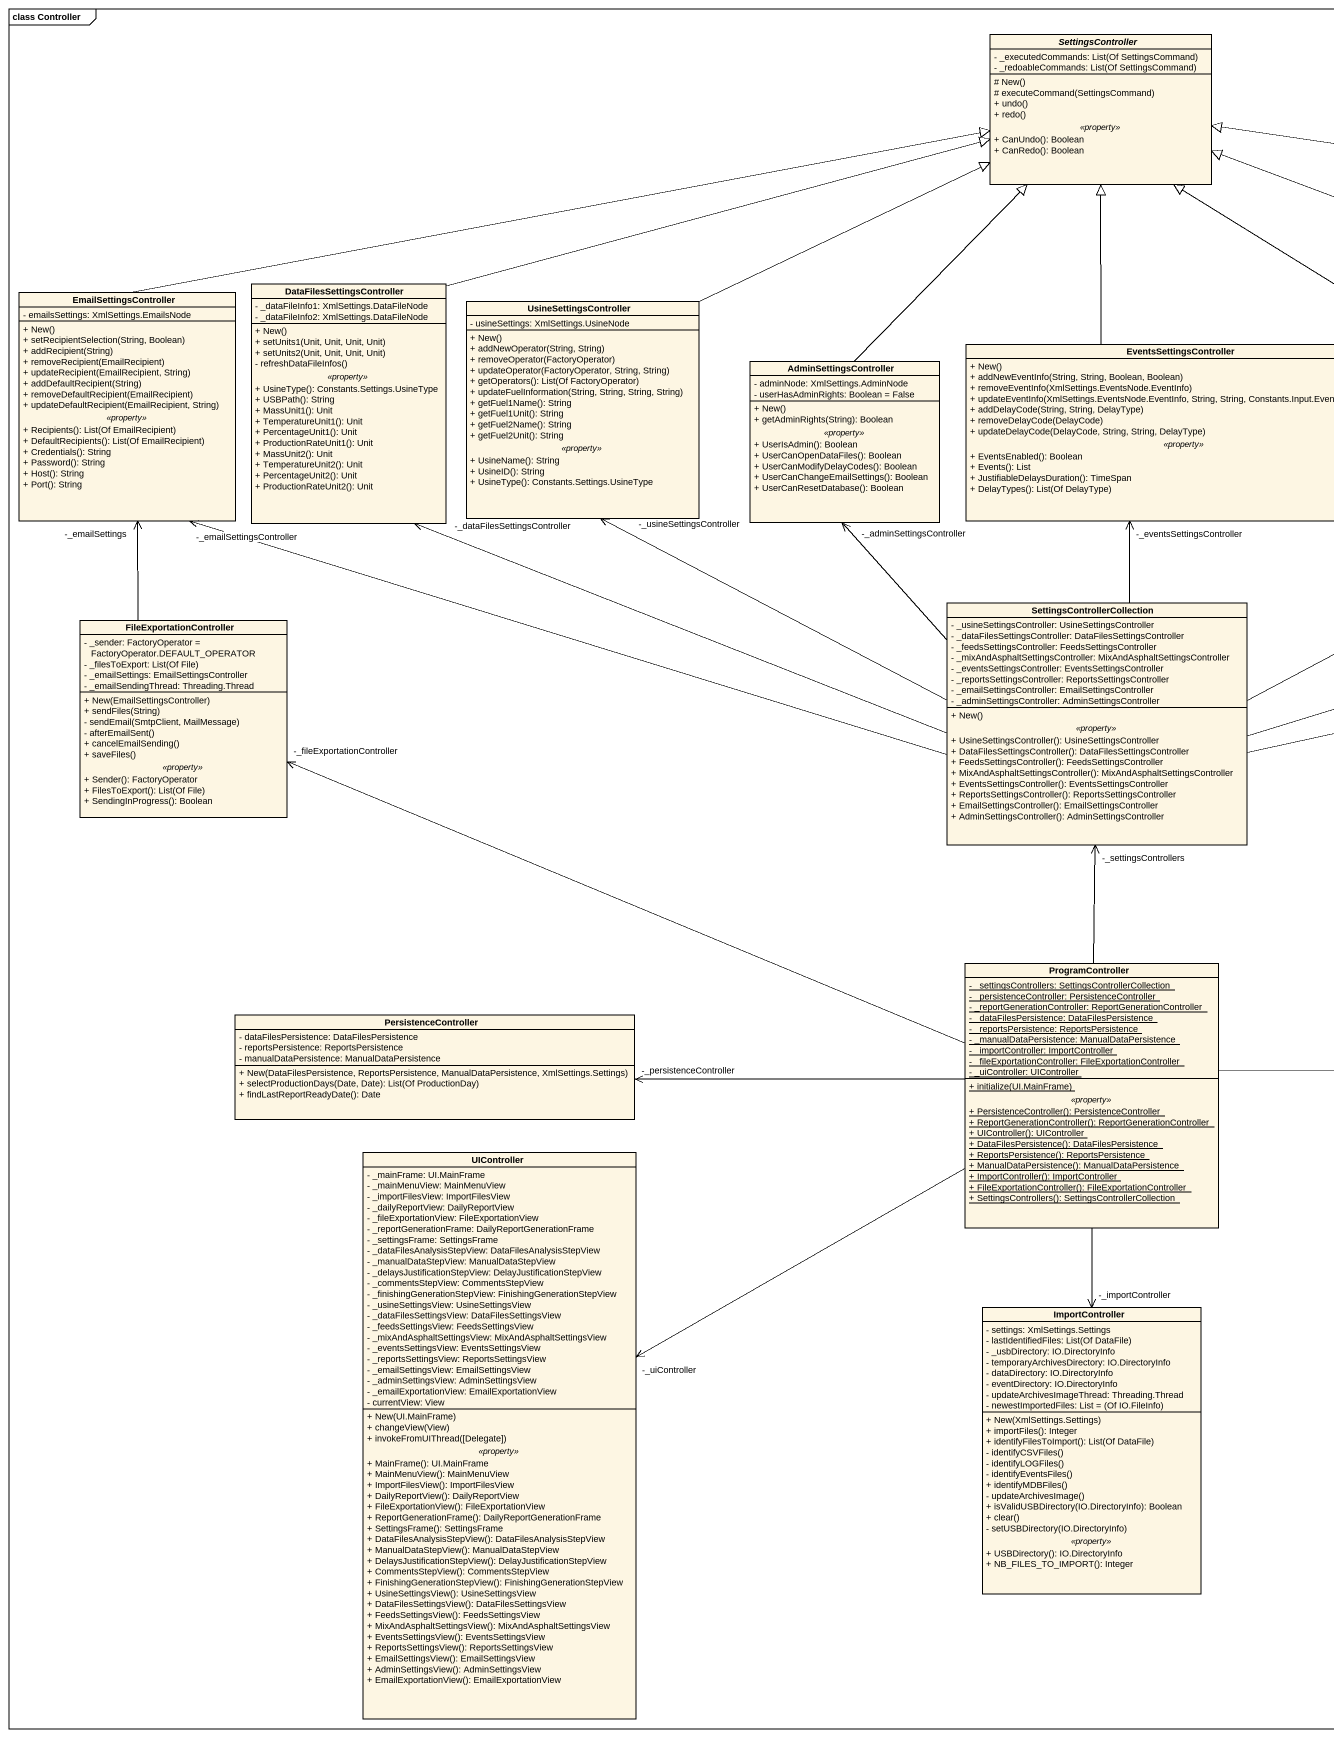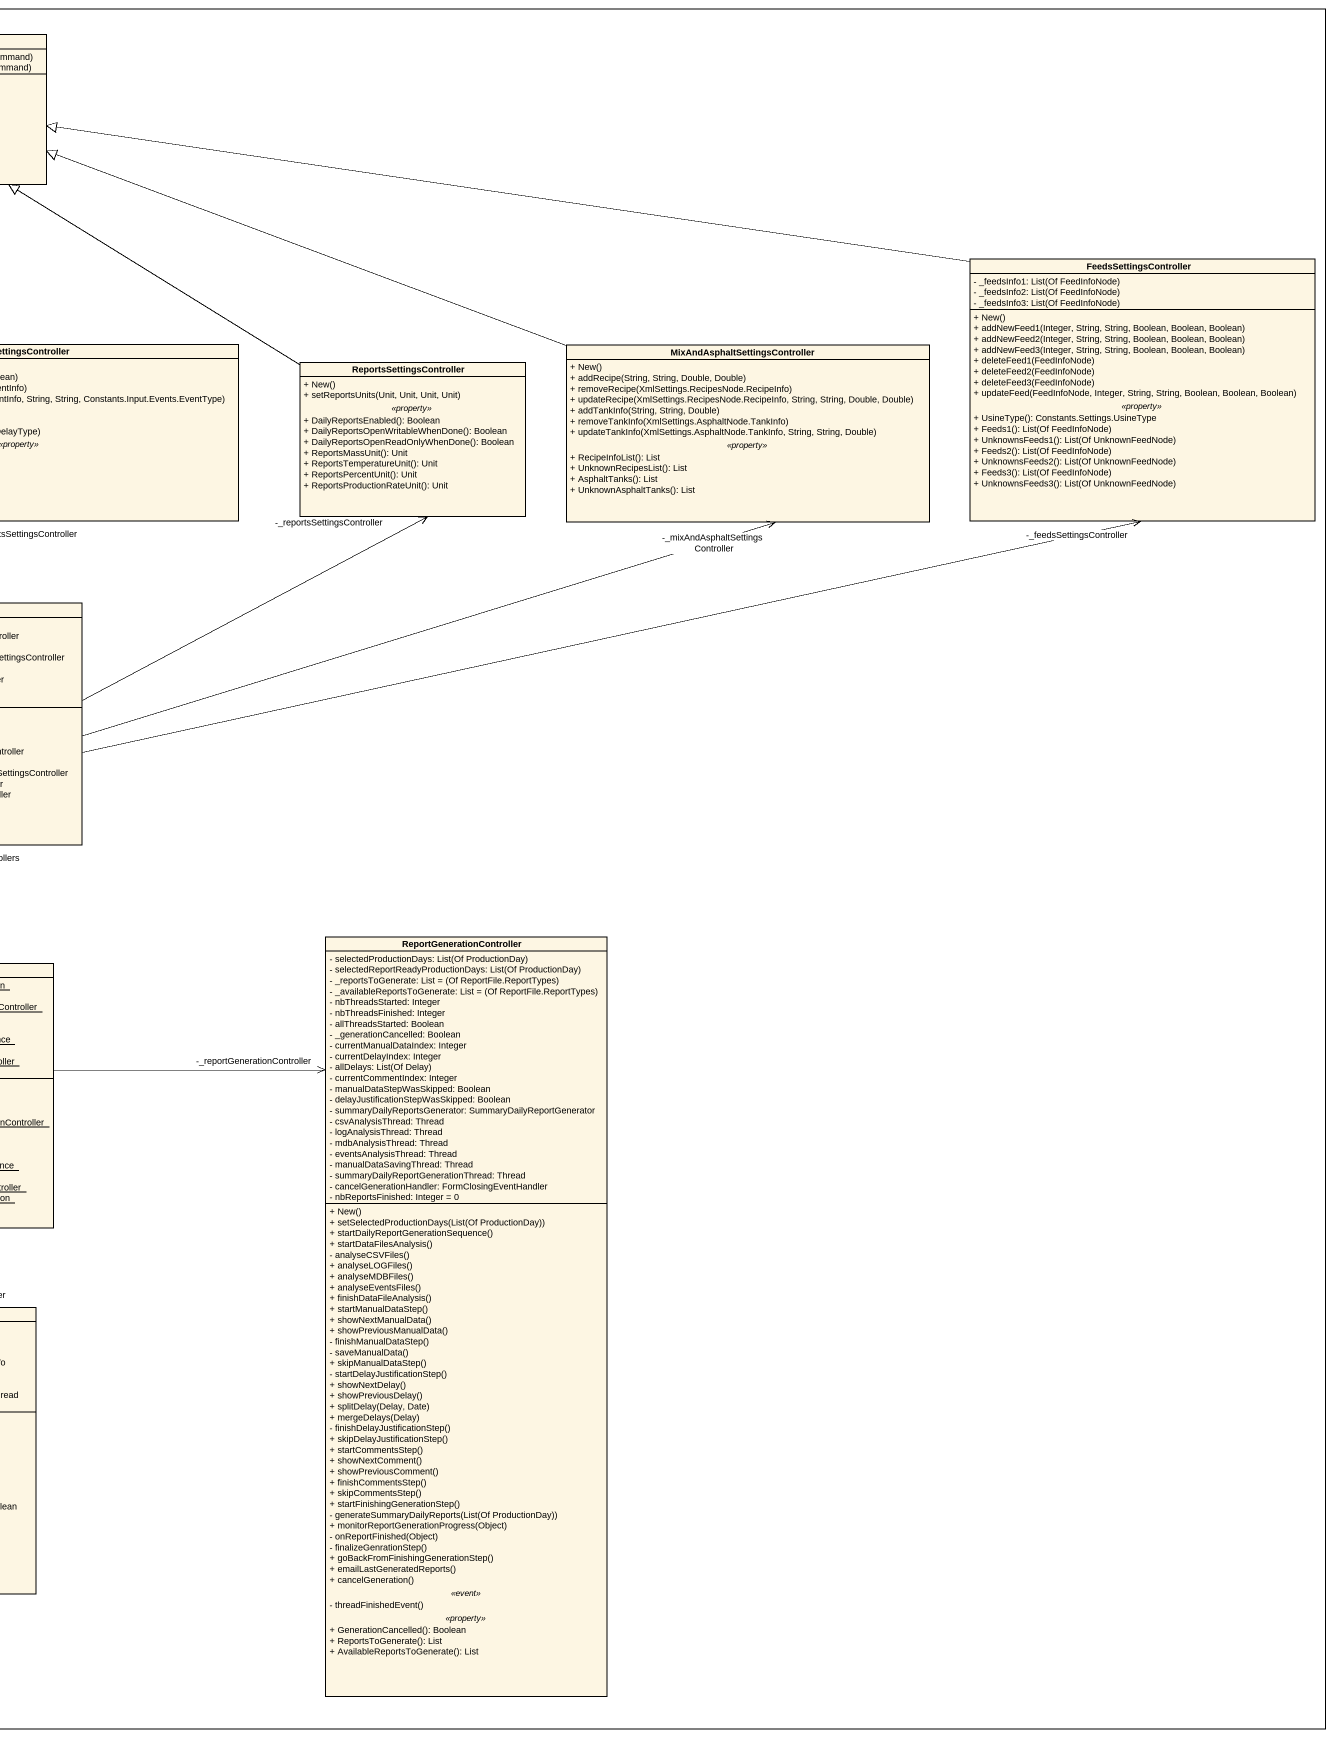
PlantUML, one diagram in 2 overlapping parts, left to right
@startuml
mainframe class Controller
hide circle
hide empty members
skinparam classAttributeIconSize 0
abstract class SettingsController {
  {field} - _executedCommands: List(Of SettingsCommand)
  {field} - _redoableCommands: List(Of SettingsCommand)
  --
  # New()
  # executeCommand(SettingsCommand)
  + undo()
  + redo()
  .. <<property>> ..
  + CanUndo(): Boolean
  + CanRedo(): Boolean
}
class FeedsSettingsController {
  {field} - _feedsInfo1: List(Of FeedInfoNode)
  {field} - _feedsInfo2: List(Of FeedInfoNode)
  {field} - _feedsInfo3: List(Of FeedInfoNode)
  --
  + New()
  + addNewFeed1(Integer, String, String, Boolean, Boolean, Boolean)
  + addNewFeed2(Integer, String, String, Boolean, Boolean, Boolean)
  + addNewFeed3(Integer, String, String, Boolean, Boolean, Boolean)
  + deleteFeed1(FeedInfoNode)
  + deleteFeed2(FeedInfoNode)
  + deleteFeed3(FeedInfoNode)
  + updateFeed(FeedInfoNode, Integer, String, String, Boolean, Boolean, Boolean)
  .. <<property>> ..
  + UsineType(): Constants.Settings.UsineType
  + Feeds1(): List(Of FeedInfoNode)
  + UnknownsFeeds1(): List(Of UnknownFeedNode)
  + Feeds2(): List(Of FeedInfoNode)
  + UnknownsFeeds2(): List(Of UnknownFeedNode)
  + Feeds3(): List(Of FeedInfoNode)
  + UnknownsFeeds3(): List(Of UnknownFeedNode)
}
class EmailSettingsController {
  - emailsSettings: XmlSettings.EmailsNode
  --
  + New()
  + setRecipientSelection(String, Boolean)
  + addRecipient(String)
  + removeRecipient(EmailRecipient)
  + updateRecipient(EmailRecipient, String)
  + addDefaultRecipient(String)
  + removeDefaultRecipient(EmailRecipient)
  + updateDefaultRecipient(EmailRecipient, String)
  .. <<property>> ..
  + Recipients(): List(Of EmailRecipient)
  + DefaultRecipients(): List(Of EmailRecipient)
  + Credentials(): String
  + Password(): String
  + Host(): String
  + Port(): String
}
class DataFilesSettingsController {
  - _dataFileInfo1: XmlSettings.DataFileNode
  - _dataFileInfo2: XmlSettings.DataFileNode
  --
  + New()
  + setUnits1(Unit, Unit, Unit, Unit)
  + setUnits2(Unit, Unit, Unit, Unit)
  - refreshDataFileInfos()
  .. <<property>> ..
  + UsineType(): Constants.Settings.UsineType
  + USBPath(): String
  + MassUnit1(): Unit
  + TemperatureUnit1(): Unit
  + PercentageUnit1(): Unit
  + ProductionRateUnit1(): Unit
  + MassUnit2(): Unit
  + TemperatureUnit2(): Unit
  + PercentageUnit2(): Unit
  + ProductionRateUnit2(): Unit
}
class UsineSettingsController {
  - usineSettings: XmlSettings.UsineNode
  --
  + New()
  + addNewOperator(String, String)
  + removeOperator(FactoryOperator)
  + updateOperator(FactoryOperator, String, String)
  + getOperators(): List(Of FactoryOperator)
  + updateFuelInformation(String, String, String, String)
  + getFuel1Name(): String
  + getFuel1Unit(): String
  + getFuel2Name(): String
  + getFuel2Unit(): String
  .. <<property>> ..
  + UsineName(): String
  + UsineID(): String
  + UsineType(): Constants.Settings.UsineType
}
class AdminSettingsController {
  - adminNode: XmlSettings.AdminNode
  - userHasAdminRights: Boolean = False
  --
  + New()
  + getAdminRights(String): Boolean
  .. <<property>> ..
  + UserIsAdmin(): Boolean
  + UserCanOpenDataFiles(): Boolean
  + UserCanModifyDelayCodes(): Boolean
  + UserCanChangeEmailSettings(): Boolean
  + UserCanResetDatabase(): Boolean
}
class EventsSettingsController {
  + New()
  + addNewEventInfo(String, String, Boolean, Boolean)
  + removeEventInfo(XmlSettings.EventsNode.EventInfo)
  + updateEventInfo(XmlSettings.EventsNode.EventInfo, String, String, Constants.Input.Events.EventType)
  + addDelayCode(String, String, DelayType)
  + removeDelayCode(DelayCode)
  + updateDelayCode(DelayCode, String, String, DelayType)
  .. <<property>> ..
  + EventsEnabled(): Boolean
  + Events(): List
  + JustifiableDelaysDuration(): TimeSpan
  + DelayTypes(): List(Of DelayType)
}
class ReportsSettingsController {
  + New()
  + setReportsUnits(Unit, Unit, Unit, Unit)
  .. <<property>> ..
  + DailyReportsEnabled(): Boolean
  + DailyReportsOpenWritableWhenDone(): Boolean
  + DailyReportsOpenReadOnlyWhenDone(): Boolean
  + ReportsMassUnit(): Unit
  + ReportsTemperatureUnit(): Unit
  + ReportsPercentUnit(): Unit
  + ReportsProductionRateUnit(): Unit
}
class "MixAndAsphaltSettingsController" as MixAndAsphaltSettingsControl {
  + New()
  + addRecipe(String, String, Double, Double)
  + removeRecipe(XmlSettings.RecipesNode.RecipeInfo)
  + updateRecipe(XmlSettings.RecipesNode.RecipeInfo, String, String, Double, Double)
  + addTankInfo(String, String, Double)
  + removeTankInfo(XmlSettings.AsphaltNode.TankInfo)
  + updateTankInfo(XmlSettings.AsphaltNode.TankInfo, String, String, Double)
  .. <<property>> ..
  + RecipeInfoList(): List
  + UnknownRecipesList(): List
  + AsphaltTanks(): List
  + UnknownAsphaltTanks(): List
}
class SettingsControllerCollection {
  - _usineSettingsController: UsineSettingsController
  - _dataFilesSettingsController: DataFilesSettingsController
  - _feedsSettingsController: FeedsSettingsController
  - _mixAndAsphaltSettingsController: MixAndAsphaltSettingsController
  - _eventsSettingsController: EventsSettingsController
  - _reportsSettingsController: ReportsSettingsController
  - _emailSettingsController: EmailSettingsController
  - _adminSettingsController: AdminSettingsController
  --
  + New()
  .. <<property>> ..
  + UsineSettingsController(): UsineSettingsController
  + DataFilesSettingsController(): DataFilesSettingsController
  + FeedsSettingsController(): FeedsSettingsController
  + MixAndAsphaltSettingsController(): MixAndAsphaltSettingsController
  + EventsSettingsController(): EventsSettingsController
  + ReportsSettingsController(): ReportsSettingsController
  + EmailSettingsController(): EmailSettingsController
  + AdminSettingsController(): AdminSettingsController
}
class FileExportationController {
  - _sender: FactoryOperator = FactoryOperator.DEFAULT_OPERATOR
  {field} - _filesToExport: List(Of File)
  - _emailSettings: EmailSettingsController
  - _emailSendingThread: Threading.Thread
  --
  + New(EmailSettingsController)
  + sendFiles(String)
  - sendEmail(SmtpClient, MailMessage)
  - afterEmailSent()
  + cancelEmailSending()
  + saveFiles()
  .. <<property>> ..
  + Sender(): FactoryOperator
  + FilesToExport(): List(Of File)
  + SendingInProgress(): Boolean
}
class ReportGenerationController {
  {field} - selectedProductionDays: List(Of ProductionDay)
  {field} - selectedReportReadyProductionDays: List(Of ProductionDay)
  {field} - _reportsToGenerate: List = (Of ReportFile.ReportTypes)
  {field} - _availableReportsToGenerate: List = (Of ReportFile.ReportTypes)
  - nbThreadsStarted: Integer
  - nbThreadsFinished: Integer
  - allThreadsStarted: Boolean
  - _generationCancelled: Boolean
  - currentManualDataIndex: Integer
  - currentDelayIndex: Integer
  {field} - allDelays: List(Of Delay)
  - currentCommentIndex: Integer
  - manualDataStepWasSkipped: Boolean
  - delayJustificationStepWasSkipped: Boolean
  - summaryDailyReportsGenerator: SummaryDailyReportGenerator
  - csvAnalysisThread: Thread
  - logAnalysisThread: Thread
  - mdbAnalysisThread: Thread
  - eventsAnalysisThread: Thread
  - manualDataSavingThread: Thread
  - summaryDailyReportGenerationThread: Thread
  - cancelGenerationHandler: FormClosingEventHandler
  - nbReportsFinished: Integer = 0
  --
  + New()
  + setSelectedProductionDays(List(Of ProductionDay))
  + startDailyReportGenerationSequence()
  + startDataFilesAnalysis()
  - analyseCSVFiles()
  + analyseLOGFiles()
  + analyseMDBFiles()
  + analyseEventsFiles()
  + finishDataFileAnalysis()
  + startManualDataStep()
  + showNextManualData()
  + showPreviousManualData()
  - finishManualDataStep()
  - saveManualData()
  + skipManualDataStep()
  - startDelayJustificationStep()
  + showNextDelay()
  + showPreviousDelay()
  + splitDelay(Delay, Date)
  + mergeDelays(Delay)
  - finishDelayJustificationStep()
  + skipDelayJustificationStep()
  + startCommentsStep()
  + showNextComment()
  + showPreviousComment()
  + finishCommentsStep()
  + skipCommentsStep()
  + startFinishingGenerationStep()
  - generateSummaryDailyReports(List(Of ProductionDay))
  + monitorReportGenerationProgress(Object)
  - onReportFinished(Object)
  - finalizeGenrationStep()
  + goBackFromFinishingGenerationStep()
  + emailLastGeneratedReports()
  + cancelGeneration()
  .. <<event>> ..
  - threadFinishedEvent()
  .. <<property>> ..
  + GenerationCancelled(): Boolean
  + ReportsToGenerate(): List
  + AvailableReportsToGenerate(): List
}
class ProgramController {
  {static} - _settingsControllers: SettingsControllerCollection
  {static} - _persistenceController: PersistenceController
  {static} - _reportGenerationController: ReportGenerationController
  {static} - _dataFilesPersistence: DataFilesPersistence
  {static} - _reportsPersistence: ReportsPersistence
  {static} - _manualDataPersistence: ManualDataPersistence
  {static} - _importController: ImportController
  {static} - _fileExportationController: FileExportationController
  {static} - _uiController: UIController
  --
  {static} + initialize(UI.MainFrame)
  .. <<property>> ..
  {static} + PersistenceController(): PersistenceController
  {static} + ReportGenerationController(): ReportGenerationController
  {static} + UIController(): UIController
  {static} + DataFilesPersistence(): DataFilesPersistence
  {static} + ReportsPersistence(): ReportsPersistence
  {static} + ManualDataPersistence(): ManualDataPersistence
  {static} + ImportController(): ImportController
  {static} + FileExportationController(): FileExportationController
  {static} + SettingsControllers(): SettingsControllerCollection
}
class PersistenceController {
  - dataFilesPersistence: DataFilesPersistence
  - reportsPersistence: ReportsPersistence
  - manualDataPersistence: ManualDataPersistence
  + New(DataFilesPersistence, ReportsPersistence, ManualDataPersistence, XmlSettings.Settings)
  + selectProductionDays(Date, Date): List(Of ProductionDay)
  + findLastReportReadyDate(): Date
}
class UIController {
  - _mainFrame: UI.MainFrame
  - _mainMenuView: MainMenuView
  - _importFilesView: ImportFilesView
  - _dailyReportView: DailyReportView
  - _fileExportationView: FileExportationView
  - _reportGenerationFrame: DailyReportGenerationFrame
  - _settingsFrame: SettingsFrame
  - _dataFilesAnalysisStepView: DataFilesAnalysisStepView
  - _manualDataStepView: ManualDataStepView
  - _delaysJustificationStepView: DelayJustificationStepView
  - _commentsStepView: CommentsStepView
  - _finishingGenerationStepView: FinishingGenerationStepView
  - _usineSettingsView: UsineSettingsView
  - _dataFilesSettingsView: DataFilesSettingsView
  - _feedsSettingsView: FeedsSettingsView
  - _mixAndAsphaltSettingsView: MixAndAsphaltSettingsView
  - _eventsSettingsView: EventsSettingsView
  - _reportsSettingsView: ReportsSettingsView
  - _emailSettingsView: EmailSettingsView
  - _adminSettingsView: AdminSettingsView
  - _emailExportationView: EmailExportationView
  - currentView: View
  --
  + New(UI.MainFrame)
  + changeView(View)
  + invokeFromUIThread([Delegate])
  .. <<property>> ..
  + MainFrame(): UI.MainFrame
  + MainMenuView(): MainMenuView
  + ImportFilesView(): ImportFilesView
  + DailyReportView(): DailyReportView
  + FileExportationView(): FileExportationView
  + ReportGenerationFrame(): DailyReportGenerationFrame
  + SettingsFrame(): SettingsFrame
  + DataFilesAnalysisStepView(): DataFilesAnalysisStepView
  + ManualDataStepView(): ManualDataStepView
  + DelaysJustificationStepView(): DelayJustificationStepView
  + CommentsStepView(): CommentsStepView
  + FinishingGenerationStepView(): FinishingGenerationStepView
  + UsineSettingsView(): UsineSettingsView
  + DataFilesSettingsView(): DataFilesSettingsView
  + FeedsSettingsView(): FeedsSettingsView
  + MixAndAsphaltSettingsView(): MixAndAsphaltSettingsView
  + EventsSettingsView(): EventsSettingsView
  + ReportsSettingsView(): ReportsSettingsView
  + EmailSettingsView(): EmailSettingsView
  + AdminSettingsView(): AdminSettingsView
  + EmailExportationView(): EmailExportationView
}
class ImportController {
  - settings: XmlSettings.Settings
  {field} - lastIdentifiedFiles: List(Of DataFile)
  - _usbDirectory: IO.DirectoryInfo
  - temporaryArchivesDirectory: IO.DirectoryInfo
  - dataDirectory: IO.DirectoryInfo
  - eventDirectory: IO.DirectoryInfo
  - updateArchivesImageThread: Threading.Thread
  {field} - newestImportedFiles: List = (Of IO.FileInfo)
  --
  + New(XmlSettings.Settings)
  + importFiles(): Integer
  + identifyFilesToImport(): List(Of DataFile)
  - identifyCSVFiles()
  - identifyLOGFiles()
  - identifyEventsFiles()
  + identifyMDBFiles()
  - updateArchivesImage()
  + isValidUSBDirectory(IO.DirectoryInfo): Boolean
  + clear()
  - setUSBDirectory(IO.DirectoryInfo)
  .. <<property>> ..
  + USBDirectory(): IO.DirectoryInfo
  + NB_FILES_TO_IMPORT(): Integer
}
FeedsSettingsController -left-|> SettingsController
EmailSettingsController -right-|> SettingsController
DataFilesSettingsController -right-|> SettingsController
UsineSettingsController -right-|> SettingsController
AdminSettingsController -up-|> SettingsController
EventsSettingsController -up-|> SettingsController
ReportsSettingsController -up-|> SettingsController
MixAndAsphaltSettingsControl -left-|> SettingsController
SettingsControllerCollection -right-> "-_feedsSettingsController" FeedsSettingsController
SettingsControllerCollection -left-> "-_emailSettingsController" EmailSettingsController
SettingsControllerCollection -left-> "-_dataFilesSettingsController" DataFilesSettingsController
SettingsControllerCollection -up-> "-_usineSettingsController" UsineSettingsController
SettingsControllerCollection -up-> "-_adminSettingsController" AdminSettingsController
SettingsControllerCollection -up-> "-_eventsSettingsController" EventsSettingsController
SettingsControllerCollection -right-> "-_reportsSettingsController" ReportsSettingsController
SettingsControllerCollection -right-> "-_mixAndAsphaltSettingsController" MixAndAsphaltSettingsControl
FileExportationController -up-> "-_emailSettings" EmailSettingsController
ProgramController -up-> "-_settingsControllers" SettingsControllerCollection
ProgramController -left-> "-_fileExportationController" FileExportationController
ProgramController -right-> "-_reportGenerationController" ReportGenerationController
ProgramController -left-> "-_persistenceController" PersistenceController
ProgramController -left-> "-_uiController" UIController
ProgramController --> "-_importController" ImportController
@enduml
